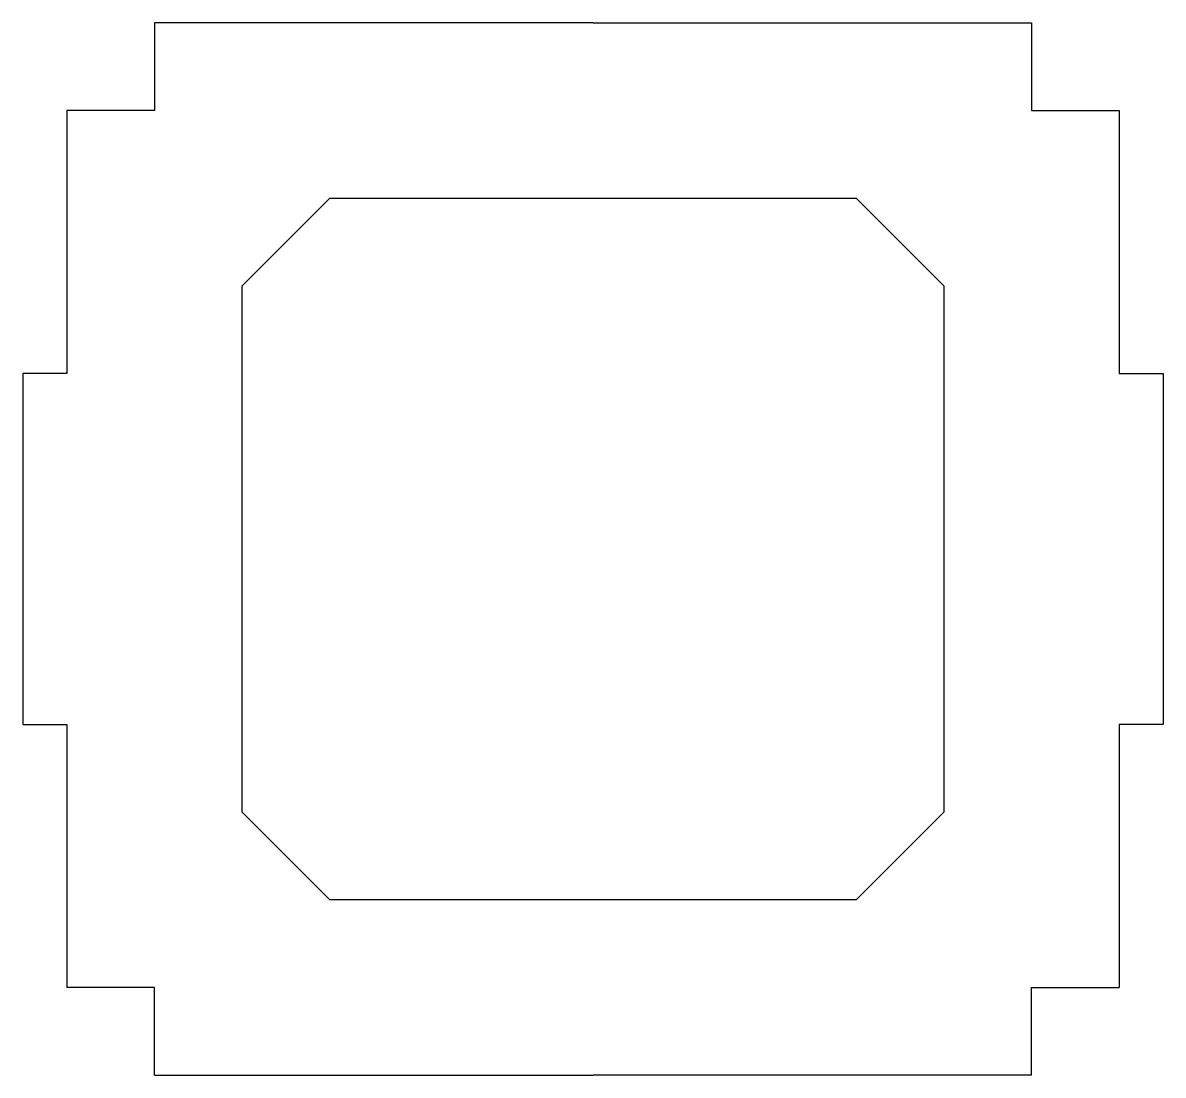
# Model space of a CAD drawing. Header units: millimetres. Extents: x -32.5 to 32.5, y -30 to 30.
import ezdxf

# ---------------------------------------------------------------- set-up
doc = ezdxf.new("R2010")
doc.units = ezdxf.units.MM
doc.layers.get('0').update_dxf_attribs({"linetype": 'CONTINUOUS'})

msp = doc.modelspace()

# ---------------------------------------------------------------- linework, layer by layer
for p, q in [((-25, 30), (-25, 25)), ((0, 30), (-25, 30)), ((0, 30), (25, 30)), ((25, 30), (25, 25)), ((-30, 25), (-30, 10)), ((-25, 25), (-30, 25)), ((25, 25), (30, 25)), ((30, 25), (30, 10)), ((-32.5, 10), (-32.5, -10)), ((-30, 10), (-32.5, 10)), ((30, 10), (32.5, 10)), ((32.5, 10), (32.5, -10)), ((-32.5, -10), (-30, -10)), ((-30, -10), (-30, -25)), ((32.5, -10), (30, -10)), ((30, -10), (30, -25)), ((-25, -25), (-30, -25)), ((-25, -30), (-25, -25)), ((25, -30), (25, -25)), ((25, -25), (30, -25)), ((-25, -30), (0, -30)), ((25, -30), (0, -30))]:
    msp.add_line(p, q)
msp.add_lwpolyline([(0, -20), (-15, -20), (-20, -15), (-20, 0), (-20, 15), (-15, 20), (0, 20), (15, 20), (20, 15), (20, 0), (20, -15), (15, -20)], close=True)

doc.saveas('drawing.dxf')
